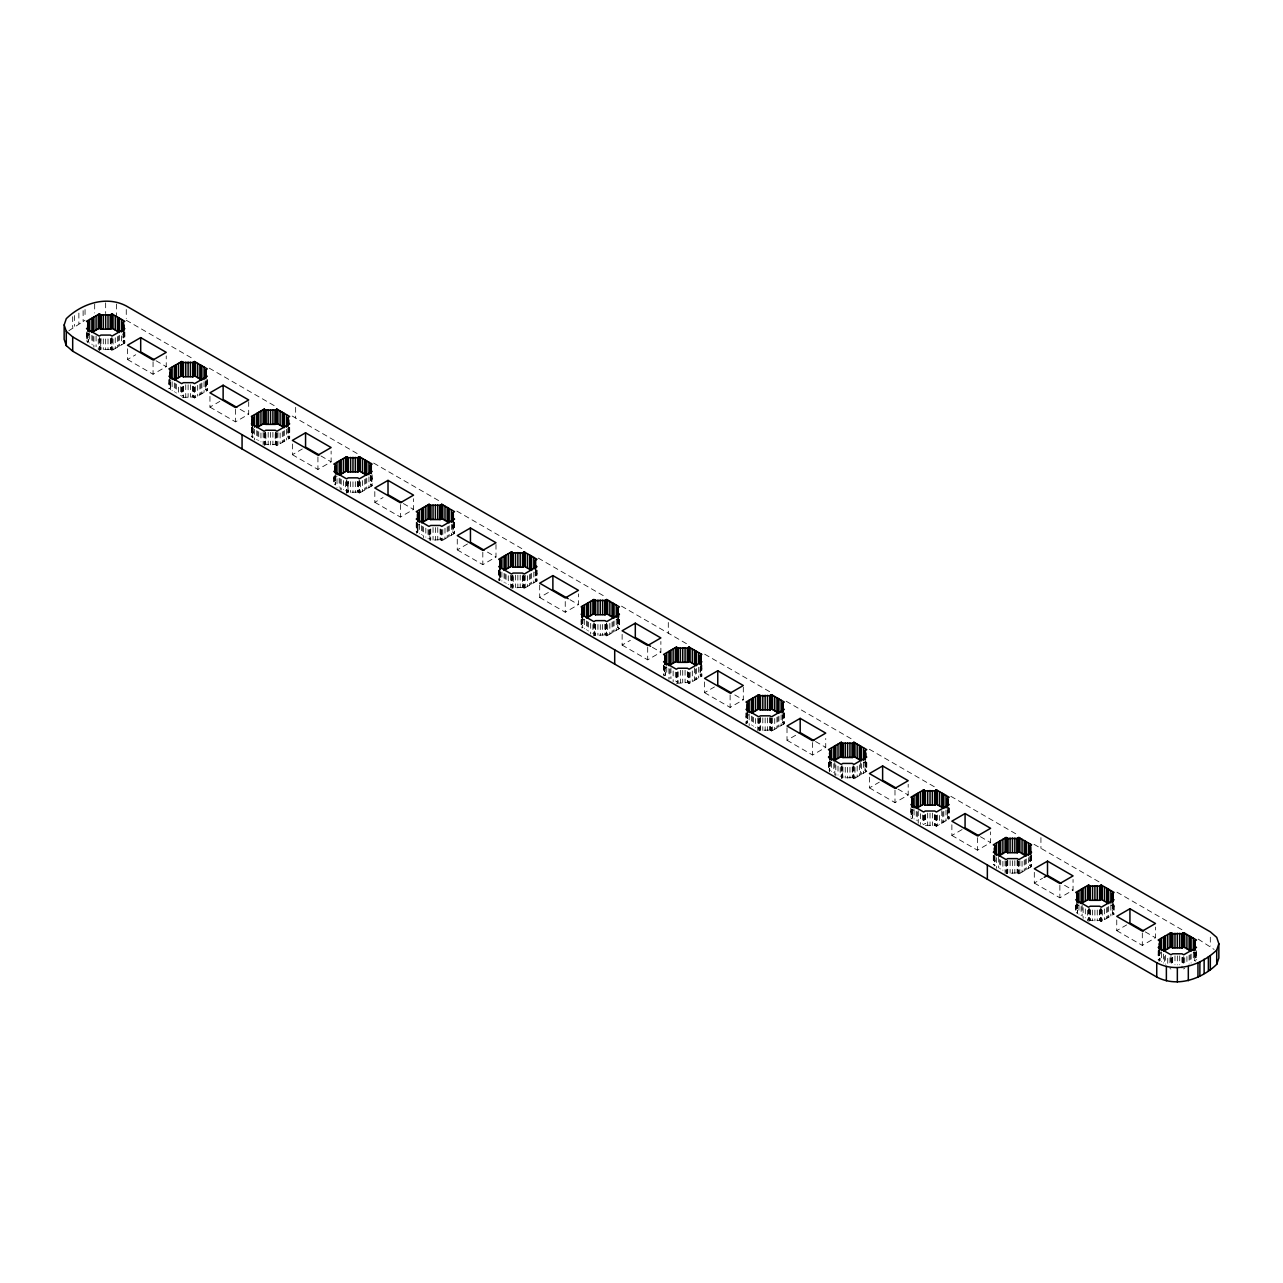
<?xml version="1.0" encoding="UTF-8"?>
<svg xmlns="http://www.w3.org/2000/svg" width="1283" height="1283" viewBox="0 0 1283 1283"><rect width="100%" height="100%" fill="white"/><g stroke="black" fill="none" stroke-linecap="round" stroke-linejoin="round"><path stroke-width="0.75" stroke-dasharray="5 3.75" d="M124.82 332.024L124.82 342.962L123.12 341.984L123.12 336.579L124.82 335.585L121.628 333.74M207.269 379.608L207.269 390.561L205.553 389.567L205.553 384.162L207.269 383.184L206.258 382.607M289.701 427.447L289.701 438.161L287.985 437.166L287.985 431.762L289.701 430.783L288.707 430.206M454.567 522.389L454.567 533.343L452.867 532.349L452.867 526.96L454.567 525.966L451.375 524.122M619.448 619.609L619.448 628.526L617.732 627.547L617.732 622.143L619.448 621.148L616.257 619.304M701.881 665.171L701.881 676.125L700.181 675.147L700.181 669.742L701.881 668.748L698.69 666.903M866.763 762.391L866.763 771.324L865.047 770.329L865.047 764.925L866.763 763.946L863.571 762.102M1031.628 855.553L1031.628 866.506L1029.928 865.512L1029.928 860.123L1031.628 859.129L1030.634 858.552M1114.077 905.173L1114.077 914.105L1112.361 913.111L1112.361 907.706L1114.077 906.728L1110.87 904.884M1194.794 951.778L1194.794 960.71L1194.794 955.306L1196.51 954.311L1193.318 952.467M372.134 474.806L372.134 485.744L370.434 484.766L370.434 479.361L372.134 478.367L368.943 476.522M537.016 570.229L537.016 580.942L535.3 579.948L535.3 574.543L537.016 573.565L533.824 571.721M784.33 713.011L784.33 723.724L782.614 722.73L782.614 717.325L784.33 716.347L783.32 715.77M949.195 807.969L949.195 818.907L947.479 817.929L947.479 812.524L949.195 811.53L946.004 809.685M68.849 330.725L85.047 320.237M89.682 333.74L86.49 335.585L88.206 336.579L88.206 341.984L88.206 333.003M124.82 342.962L112.054 350.339L110.338 349.361L100.715 349.505L100.715 338.792M127.498 348.8L127.498 359.497L135.741 354.75M127.498 359.497L153.062 374.251L166.245 366.649L166.245 355.936M169.933 382.607L168.923 383.184L170.639 384.162L170.366 389.727L170.366 380.794M182.571 397.441L192.771 396.944L194.487 397.938L207.269 390.561M209.947 396.383L209.947 407.096L219.842 401.387M209.947 407.096L235.495 421.85L248.694 414.233L248.694 401.739M252.366 430.206L251.372 430.783L253.072 431.762L252.222 437.663L252.222 427.704M265.854 433.83L265.854 444.543L275.22 444.543L276.92 445.538L289.701 438.161M292.38 443.982L292.38 454.695L302.275 448.986M292.38 454.695L317.927 469.45L331.126 461.832L331.126 451.119M336.996 476.522L333.805 478.367L335.521 479.361L335.248 484.91L335.248 475.64M372.134 485.744L359.352 493.121L357.652 492.143L348.03 492.287L348.03 481.574M374.812 491.581L374.812 502.294L383.056 497.531M374.812 502.294L400.376 517.049L413.559 509.431L413.559 498.718M419.429 524.122L416.237 525.966L417.953 526.96L417.681 532.509L417.681 523.576M454.567 533.343L441.801 540.72L440.085 539.726L429.869 540.223L429.869 529.51M457.261 539.165L457.261 549.878L470.444 542.26M457.261 549.878L482.809 564.632L495.992 557.014L495.992 544.521M499.68 572.988L498.67 573.565L500.386 574.543L499.536 580.445L499.536 570.486M537.016 580.942L524.234 588.32L522.518 587.325L511.725 588.159L511.725 575.666M539.694 584.984L539.694 597.477L552.877 589.859M539.694 597.477L565.242 612.232L578.441 604.614L578.441 593.901M584.31 619.304L581.119 621.148L582.819 622.143L581.969 628.045M619.448 628.526L606.667 635.903L604.967 634.925L594.751 635.422L594.751 624.709M622.127 634.363L622.127 645.076L630.37 640.313M622.127 645.076L647.69 659.831L660.873 652.213L660.873 641.5M666.743 666.903L663.552 668.748L665.268 669.742L665.268 675.147L665.268 667.994M676.59 683.342L687.399 682.524L689.115 683.502L701.881 676.125M704.559 681.947L704.559 692.66L714.455 686.95M704.559 692.66L730.123 707.414L743.306 699.812L743.306 687.303M749.176 714.503L745.984 716.347L747.7 717.325L746.85 723.227L746.85 713.268M784.33 723.724L771.548 731.102L769.832 730.107L760.21 730.268L760.21 717.774M787.008 727.766L787.008 740.259L800.191 732.641M787.008 740.259L812.556 755.013L825.739 747.396L825.739 738.479M831.625 762.102L828.433 763.946L830.133 764.925L829.283 770.826L829.283 761.894M866.763 771.324L853.981 778.701L852.265 777.706L842.642 777.867L842.642 767.154M869.441 777.145L869.441 787.858L879.336 782.149M869.441 787.858L894.989 802.613L908.188 794.995L908.188 784.282M914.057 809.685L910.866 811.53L912.566 812.524L912.566 817.929L912.566 810.776M925.348 825.306L934.714 825.306L936.414 826.284L949.195 818.907M951.874 824.744L951.874 835.458L963.421 828.786M951.874 835.458L977.438 850.196L990.62 842.594L990.62 831.881M994.293 858.552L993.299 859.129L995.015 860.123L994.149 866.009M1031.628 866.506L1018.862 873.883L1017.146 872.889L1006.93 873.386L1006.93 860.893M1034.306 872.328L1034.306 883.041L1042.55 878.278M1034.306 883.041L1059.87 897.795L1073.053 890.177L1073.053 879.464M1078.939 904.884L1075.731 906.728L1077.447 907.706L1077.447 913.111L1077.447 904.146M1090.229 909.775L1090.229 920.488L1099.579 920.488L1101.295 921.483L1114.077 914.105M1116.755 919.927L1116.755 930.64L1126.634 924.931M1116.755 930.64L1142.303 945.395L1155.502 937.777L1155.502 927.064M1161.372 952.467L1158.18 954.311L1159.88 955.306L1159.88 960.71L1159.88 951.778M1184.722 968.489L1183.455 968.922M126.263 320.237L193.669 359.16M209.225 368.141L276.647 407.048M292.187 416.029L358.053 454.054M373.642 463.067L441.24 502.086M456.844 511.099L524.442 550.118M538.299 558.121L604.165 596.146M621.501 606.153L689.083 645.189M704.688 654.186L772.286 693.205M786.158 701.224L852.008 739.249M869.345 749.256L935.211 787.281M950.799 796.278L1018.397 835.313M1034.002 844.31L1099.691 882.239M1116.98 892.214L1182.653 930.143M1198.21 939.124L1214.151 949.452M156.029 360.748L166.245 366.649M240.162 409.325L248.694 414.233M320.91 455.93L331.126 461.832M403.343 503.529L413.559 509.431M487.476 552.107L495.992 557.014M569.925 599.69L578.441 604.614M652.357 647.29L660.873 652.213M734.79 694.889L743.306 699.812M815.523 741.494L825.739 747.396M897.956 789.093L908.188 794.995M980.404 836.692L990.62 842.594M1064.537 885.27L1073.053 890.177M1145.27 931.875L1155.502 937.777M1169.952 968.489L1170.946 969.066M1210.318 937.183L1210.318 946.1M1196.51 950.751L1196.51 959.909M1196.237 952.611L1196.237 959.748M1195.644 952.275L1195.644 961.208M1195.259 952.227L1195.259 959.363M1195.066 951.938L1195.066 960.855M1193.318 952.82L1193.318 959.973M1191.121 954.087L1191.121 963.02M1190.111 954.664L1190.111 961.817M1189.116 955.242L1189.116 964.175M1186.919 956.509L1186.919 963.661M1184.722 957.776L1184.722 963.132M1183.728 956.573L1183.728 963.709M1183.455 958.209L1183.455 963.565M1182.878 957.872L1182.878 963.228M1182.284 957.519L1182.284 964.672M1182.012 957.375L1182.012 968.088M1179.702 955.851L1179.702 964.784M1177.345 955.947L1177.345 964.864M1174.987 955.851L1174.987 964.784M1172.662 957.375L1172.662 964.511M1172.389 957.519L1172.389 964.672M1171.812 957.872L1171.812 963.228M1171.219 958.209L1171.219 963.565M1170.946 956.573L1170.946 963.709M1169.952 957.776L1169.952 963.132M1167.755 958.305L1167.755 963.661M1165.557 955.242L1165.557 964.175M1164.563 956.46L1164.563 963.597M1163.569 954.087L1163.569 963.02M1161.372 952.82L1161.372 961.753M1159.431 950.446L1159.624 960.855M1159.174 950.174L1159.174 960.486M1159.03 950.495L1159.03 961.208M1158.437 950.831L1158.437 959.748M1158.18 950.751L1158.18 959.909M1142.303 932.901L1142.303 945.395M1113.804 905.012L1113.804 913.945M1113.211 903.649L1113.211 913.608M1113.067 903.97L1113.067 914.683M1112.826 903.697L1112.826 911.764M1112.634 903.986L1112.634 913.271M1112.361 904.146L1112.361 913.111M1110.87 905.237L1110.87 915.95M1108.672 906.504L1108.672 917.217M1107.678 907.081L1107.678 917.794M1106.684 907.658L1106.684 918.371M1104.487 908.925L1104.487 919.638M1102.289 910.192L1102.289 920.905M1101.295 908.973L1101.295 921.483M1101.022 908.829L1101.022 921.322M1100.429 908.492L1100.429 920.986M1099.852 909.936L1099.852 920.649M1099.579 909.775L1099.579 920.488M1097.254 910.048L1097.254 920.761M1094.896 910.128L1094.896 920.841M1092.555 910.048L1092.555 920.761M1089.957 909.936L1089.957 920.649M1089.363 908.492L1089.363 920.986M1088.786 908.829L1088.786 921.322M1088.513 908.973L1088.513 919.686M1087.519 910.192L1087.519 920.905M1085.322 908.925L1085.322 917.842M1083.125 907.658L1083.125 918.371M1082.13 905.285L1082.13 915.998M1081.12 906.504L1081.12 915.42M1078.939 905.237L1078.939 914.154M1077.175 903.986L1077.175 913.271M1076.982 903.697L1076.982 911.764M1076.597 903.649L1076.742 912.887M1076.004 905.012L1076.004 912.165M1075.731 905.173L1075.731 912.309M1059.87 885.302L1059.87 897.795M1040.93 837.607L1040.93 848.32M1031.372 855.633L1031.372 866.346M1030.778 856.05L1030.634 867.083M1030.538 855.681L1030.377 864.181M1030.185 856.386L1030.185 865.672M1029.928 856.547L1029.928 865.512M1028.437 857.637L1028.437 868.35M1026.24 858.904L1026.24 869.617M1025.245 859.482L1025.245 870.195M1024.251 860.059L1024.251 870.772M1022.054 861.326L1022.054 872.039M1019.857 860.813L1019.857 873.306M1018.862 861.39L1018.862 873.883M1018.59 861.23L1018.59 873.723M1017.996 860.893L1017.996 873.386M1017.419 860.556L1017.419 873.049M1017.146 860.396L1017.146 872.889M1014.821 860.668L1014.821 873.162M1012.463 860.749L1012.463 873.242M1010.106 860.668L1010.106 873.162M1007.78 860.396L1007.78 872.889M1007.524 860.556L1007.524 873.049M1006.337 861.23L1006.337 873.723M1006.08 861.39L1006.08 872.103M1005.086 860.813L1005.086 873.306M1002.889 861.326L1002.889 870.259M1000.692 860.059L1000.692 868.992M999.682 859.482L999.682 868.415M998.687 857.124L998.687 867.837M996.49 857.637L996.49 868.35M995.015 856.547L995.015 865.512M994.55 856.098L994.742 865.672M994.389 855.681L994.293 865.303M994.149 856.05L994.149 864.229M993.571 855.633L993.571 864.566M993.299 855.553L993.299 864.726M977.438 837.703L977.438 850.196M948.923 808.049L948.923 818.762M948.345 807.713L948.345 818.41M948.105 808.082L948.201 819.484M947.945 807.649L947.752 818.073M947.479 810.776L947.479 817.929M946.004 810.038L946.004 820.751M943.807 811.305L943.807 822.018M942.813 811.882L942.813 822.595M941.802 810.68L941.802 823.173M939.605 815.523L939.605 824.44M937.424 814.994L937.424 825.707M936.414 815.571L936.414 826.284M936.157 815.427L936.157 826.14M935.564 815.09L935.564 825.787M934.97 814.737L934.97 825.45M934.714 814.593L934.714 825.306M932.388 813.069L932.388 825.562M930.031 813.149L930.031 825.659M927.673 813.069L927.673 825.562M925.348 814.593L925.348 823.51M925.091 814.737L925.091 823.67M924.498 815.09L924.498 824.007M923.904 815.427L923.904 824.344M923.648 815.571L923.648 824.504M922.637 814.994L922.637 823.927M920.44 813.727L920.44 824.44M918.243 810.68L918.243 823.173M917.249 811.882L917.249 820.815M916.254 811.305L916.254 820.238M914.057 810.038L914.057 818.971M912.309 809.156L912.309 818.073M912.117 809.445L912.117 816.581M911.716 809.493L911.716 818.41M911.122 809.83L911.122 818.762M910.866 807.969L910.866 817.127M894.989 790.12L894.989 802.613M866.49 762.23L866.49 771.163M865.768 761.188L865.768 771.885M865.512 760.915L865.512 768.982M865.319 761.204L865.319 770.49M865.047 761.348L865.047 770.329M863.571 762.455L863.571 773.168M861.374 763.722L861.374 774.435M860.364 762.503L860.364 775.012M859.369 764.876L859.369 775.574M857.172 766.143L857.172 776.856M854.975 767.41L854.975 778.123M853.981 766.192L853.981 778.701M853.708 766.047L853.708 778.54M853.131 765.71L853.131 778.204M852.537 767.154L852.537 777.867M852.265 766.993L852.265 777.706M849.955 767.266L849.955 777.979M847.598 767.346L847.598 778.059M845.24 767.266L845.24 777.979M842.915 766.993L842.915 777.706M842.065 765.71L842.065 778.204M841.472 766.047L841.472 778.54M841.199 766.192L841.199 776.905M840.205 767.41L840.205 776.327M838.007 766.143L838.007 775.06M835.81 764.876L835.81 775.574M834.816 762.503L834.816 775.012M833.822 763.722L833.822 772.639M831.625 762.455L831.625 771.372M830.133 761.348L830.133 770.329M829.876 761.204L829.876 770.49M829.684 760.915L829.684 768.982M829.427 761.188L829.427 771.885M828.69 762.23L828.69 769.383M828.433 762.391L828.433 769.527M812.556 742.52L812.556 755.013M784.057 712.851L784.057 723.564M783.464 713.268L783.464 723.227M783.223 712.899L783.32 724.302M782.887 713.605L782.887 722.89M782.614 715.593L782.614 722.73M781.122 714.856L781.122 725.569M778.925 716.122L778.925 726.836M777.931 716.7L777.931 727.413M776.937 717.277L776.937 727.99M774.74 718.544L774.74 729.257M772.542 718.031L772.542 730.524M771.548 718.608L771.548 731.102M771.275 718.448L771.275 730.941M770.682 718.111L770.682 730.604M770.105 717.774L770.105 730.268M769.832 717.614L769.832 730.107M767.507 717.887L767.507 730.38M765.149 717.967L765.149 730.46M762.808 717.887L762.808 730.38M760.482 717.614L760.482 730.107M759.616 718.111L759.616 730.604M759.039 718.448L759.039 730.941M758.766 718.608L758.766 729.321M757.772 718.031L757.772 730.524M755.575 718.544L755.575 727.477M753.378 717.277L753.378 726.194M752.383 716.7L752.383 725.633M751.373 716.122L751.373 725.055M749.176 714.856L749.176 725.569M747.7 713.765L747.7 722.73M747.428 713.605L747.428 722.89M747.091 712.899L746.995 722.505M746.257 712.851L746.257 723.564M745.984 713.011L745.984 723.724M730.123 694.921L730.123 707.414M701.625 665.268L701.625 675.981M701.031 664.915L701.031 675.628M700.887 665.989L700.887 676.702M700.63 666.663L700.63 673.8M700.438 666.374L700.438 675.291M700.181 667.994L700.181 675.147M698.69 667.256L698.69 677.969M696.493 668.523L696.493 679.236M695.498 669.101L695.498 679.814M694.504 667.898L694.504 680.391M692.307 670.945L692.307 681.658M690.11 672.212L690.11 682.925M689.115 672.789L689.115 683.502M688.843 672.645L688.843 683.342M688.249 672.292L688.249 683.005M687.672 671.955L687.672 682.668M687.399 671.811L687.399 682.524M685.074 670.287L685.074 682.781M682.716 670.367L682.716 682.877M680.359 670.287L680.359 682.781M678.033 671.811L678.033 682.524M677.777 671.955L677.777 682.668M677.183 672.292L677.183 683.005M676.59 672.645L676.59 681.562M676.333 672.789L676.333 681.722M675.339 672.212L675.339 681.145M673.142 670.945L673.142 681.658M670.945 667.898L670.945 678.611M669.934 669.101L669.934 678.033M668.94 668.523L668.94 679.236M668.299 622.463L668.299 633.177M666.743 667.256L666.743 674.393M664.995 666.374L664.995 675.291M664.802 666.663L664.802 673.8M664.402 666.711L664.402 675.628M663.824 665.268L663.824 675.981M663.552 665.171L663.552 674.345M647.69 647.322L647.69 659.831M619.176 619.448L619.176 628.381M618.454 618.39L618.454 629.103M618.198 619.064L618.198 626.2M618.005 618.422L618.005 627.692M617.732 618.566L617.732 627.547M616.257 619.673L616.257 630.37M614.06 620.94L614.06 631.637M613.066 621.517L613.066 632.214M612.055 622.079L612.055 632.792M609.858 623.362L609.858 634.059M607.661 624.629L607.661 635.326M606.667 623.41L606.667 635.903M606.41 623.265L606.41 635.759M605.817 624.709L605.817 635.422M605.223 624.372L605.223 635.069M604.967 624.212L604.967 634.925M602.641 624.468L602.641 635.181M600.284 624.564L600.284 635.277M597.926 624.468L597.926 635.181M595.601 624.212L595.601 634.925M595.328 624.372L595.328 635.069M594.157 623.265L594.157 635.759M593.885 623.41L593.885 635.903M592.89 624.629L592.89 633.545M590.693 623.362L590.693 634.059M588.496 622.079L588.496 631.011M587.502 621.517L587.502 630.434M586.507 620.94L586.507 629.857M584.31 619.673L584.31 628.59M582.819 618.566L582.819 627.547M582.562 618.422L582.562 627.692M582.113 618.39L582.113 627.323M581.969 619.112L581.969 626.248M581.375 619.448L581.375 626.585M581.119 619.609L581.119 626.745M565.242 601.519L565.242 612.232M536.743 570.069L536.743 580.782M536.15 570.486L536.15 580.445M535.909 570.101L536.005 581.52M535.765 570.534L535.572 580.108M535.3 570.983L535.3 579.948M533.824 572.074L533.824 582.787M531.627 573.341L531.627 584.054M530.617 573.918L530.617 584.631M529.622 574.495L529.622 585.208M527.425 575.762L527.425 586.475M525.228 575.249L525.228 587.742M524.234 575.81L524.234 588.32M523.961 575.666L523.961 588.159M523.384 575.329L523.384 587.822M522.79 574.992L522.79 587.486M522.518 576.612L522.518 587.325M520.192 575.089L520.192 587.598M517.851 575.185L517.851 587.678M515.493 575.089L515.493 587.598M513.168 576.612L513.168 587.325M512.895 574.992L512.895 587.486M512.318 575.329L512.318 587.822M511.452 575.81L511.452 586.523M510.458 575.249L510.458 587.742M508.26 575.762L508.26 584.679M506.063 574.495L506.063 583.412M505.069 573.918L505.069 582.835M504.075 573.341L504.075 582.257M501.878 572.074L501.878 580.991M500.386 572.811L500.386 579.948M500.113 570.823L500.113 580.108M499.777 570.101L499.921 578.617M498.943 570.069L498.943 580.782M498.67 570.229L498.67 579.146M482.809 552.139L482.809 564.632M454.31 522.47L454.31 533.183M453.717 523.929L453.573 533.92M453.316 523.881L453.316 531.018M453.124 523.576L453.124 532.509M452.867 525.212L452.867 532.349M451.375 524.474L451.375 535.187M449.178 525.741L449.178 536.454M448.184 526.319L448.184 537.032M447.19 526.896L447.19 537.609M444.993 528.163L444.993 538.876M442.795 529.43L442.795 540.143M441.801 530.007L441.801 540.72M441.528 529.847L441.528 540.56M440.935 529.51L440.935 540.223M440.358 529.173L440.358 539.886M440.085 529.029L440.085 539.726M437.76 527.505L437.76 539.999M435.402 527.586L435.402 540.095M433.045 527.505L433.045 539.999M430.735 529.029L430.735 539.726M430.463 529.173L430.463 539.886M429.292 529.847L429.292 538.78M429.019 530.007L429.019 538.94M428.025 529.43L428.025 538.363M425.828 528.163L425.828 537.096M423.631 526.896L423.631 537.609M422.636 526.319L422.636 535.252M421.626 525.741L421.626 534.674M419.429 524.474L419.429 533.407M417.953 525.212L417.953 532.349M417.488 523.881L417.488 531.018M417.344 524.298L417.232 532.14M417.103 523.929L417.103 532.846M416.51 522.47L416.51 533.183M416.237 522.389L416.237 531.563M400.376 504.54L400.376 517.049M371.878 476.667L371.878 485.599M371.284 476.33L371.284 485.263M371.14 475.608L371.14 486.321M370.691 475.64L370.691 484.91M370.434 475.785L370.434 484.766M368.943 476.875L368.943 487.588M366.746 478.142L366.746 488.855M365.751 478.719L365.751 489.432M364.757 479.297L364.757 490.01M362.56 480.564L362.56 491.277M360.363 481.831L360.363 492.544M359.352 480.628L359.352 493.121M359.096 480.467L359.096 492.977M358.502 481.927L358.502 492.64M357.909 481.574L357.909 492.287M357.652 481.43L357.652 492.143M355.327 481.686L355.327 492.399M352.969 481.783L352.969 492.496M350.612 481.686L350.612 492.399M348.286 481.43L348.286 492.143M347.436 481.927L347.436 492.64M346.843 480.467L346.843 492.977M346.586 480.628L346.586 493.121M345.576 481.831L345.576 490.764M343.395 480.564L343.395 489.497M341.198 479.297L341.198 490.01M340.187 478.719L340.187 489.432M339.193 478.142L339.193 487.075M336.996 478.671L336.996 487.588M335.521 475.785L335.521 484.766M335.055 476.282L335.055 483.418M334.799 475.608L334.799 484.541M334.077 476.667L334.077 483.803M333.805 476.827L333.805 483.964M317.927 456.956L317.927 469.45M295.651 407.32L295.651 418.033M289.429 427.367L289.429 438M288.611 427.319L288.707 438.738M288.45 427.752L288.45 435.819M288.258 428.041L288.258 437.327M287.985 428.201L287.985 437.166M286.51 429.292L286.51 440.005M284.313 430.559L284.313 441.272M283.318 431.136L283.318 441.849M282.308 431.713L282.308 442.427M280.111 432.98L280.111 443.693M277.914 432.451L277.914 444.96M276.92 433.029L276.92 445.538M276.663 432.884L276.663 445.377M276.07 432.547L276.07 445.041M275.476 432.195L275.476 444.704M275.22 433.83L275.22 444.543M272.894 432.307L272.894 444.816M270.537 432.403L270.537 444.896M268.179 432.307L268.179 444.816M265.581 432.195L265.581 444.704M265.004 432.547L265.004 445.041M264.41 432.884L264.41 445.377M264.138 433.029L264.138 443.742M263.143 432.451L263.143 444.96M260.946 432.98L260.946 441.897M258.749 431.713L258.749 440.63M257.755 431.136L257.755 440.053M256.76 430.559L256.76 439.476M254.563 429.292L254.563 440.005M253.072 428.201L253.072 437.166M252.815 428.041L252.815 437.327M252.623 427.752L252.623 435.819M252.462 427.319L252.366 436.942M251.628 427.367L251.628 436.22M251.372 427.447L251.372 436.364M235.495 409.357L235.495 421.85M206.996 379.688L206.996 390.401M206.403 381.147L206.258 391.139M206.018 381.083L206.018 388.236M205.825 380.794L205.825 389.727M205.553 382.43L205.553 389.567M204.061 381.692L204.061 392.406M201.88 382.959L201.88 393.673M200.87 383.537L200.87 394.25M199.875 384.114L199.875 394.827M197.678 385.381L197.678 396.094M195.481 386.648L195.481 397.361M194.487 387.225L194.487 397.938M194.214 387.065L194.214 397.778M193.637 386.728L193.637 397.441M193.043 386.391L193.043 397.105M192.771 386.231L192.771 396.944M190.445 384.724L190.445 397.217M188.104 384.804L188.104 397.297M185.746 384.724L185.746 397.217M183.421 386.231L183.421 396.944M183.148 386.391L183.148 397.105M182.571 386.728L182.571 395.661M181.978 387.065L181.978 395.998M181.705 387.225L181.705 396.158M180.711 386.648L180.711 395.581M178.513 387.161L178.513 394.314M176.316 384.114L176.316 393.047M175.322 383.537L175.322 392.47M174.328 382.959L174.328 391.892M172.13 381.692L172.13 390.625M170.639 382.43L170.639 389.567M169.933 380.426L169.933 387.562M169.789 379.351L169.789 388.284M169.196 379.688L169.196 388.621M168.923 379.608L168.923 388.781M153.062 361.758L153.062 374.251M126.263 309.524L126.263 318.457M124.563 332.105L124.563 342.818M123.97 331.768L123.97 342.465M123.826 331.447L123.826 343.539M123.569 331.704L123.569 340.637M123.376 332.858L123.376 342.128M123.12 333.003L123.12 341.984M121.628 335.889L121.628 344.806M119.431 335.36L119.431 346.073M118.437 335.938L118.437 346.651M117.443 336.515L117.443 347.228M116.625 304.039L116.625 316.548M115.245 337.782L115.245 348.495M113.048 339.049L113.048 349.762M112.054 337.846L112.054 350.339M111.781 337.686L111.781 350.195M111.188 339.129L111.188 349.842M110.611 338.792L110.611 349.505M110.338 338.648L110.338 349.361M108.013 338.904L108.013 349.618M105.655 302.82L105.655 313.533M105.655 339.001L105.655 349.714M103.298 338.904L103.298 349.618M100.988 338.648L100.988 349.361M100.122 339.129L100.122 349.842M99.545 337.686L99.545 350.195M99.272 337.846L99.272 350.339M98.278 339.049L98.278 349.762M96.081 336.002L96.081 346.715M94.685 304.039L94.685 312.972M93.884 336.515L93.884 347.228M92.889 335.938L92.889 344.87M91.879 335.36L91.879 344.293M89.682 334.093L89.682 343.026M87.934 332.858L87.934 342.128M87.741 333.5L87.741 340.637M87.485 332.826L87.356 342.465M86.763 333.885L86.763 341.021M86.49 332.024L86.49 341.182M85.047 309.524L85.047 316.66M83.122 310.646L83.122 321.359M78.872 313.1L78.872 323.813M74.622 315.554L74.622 326.267M72.682 316.66L72.682 327.373"/><path stroke-width="1.5" d="M88.206 322.29L88.206 327.694L86.49 328.689L99.272 336.066L100.988 335.071L110.338 335.071L112.054 336.066L124.82 328.689L123.12 327.694L123.12 322.29L124.82 321.311L112.054 313.934L110.338 314.912L100.988 314.912L99.272 313.934L86.49 321.311L88.206 322.29L88.206 331.222M170.03 377.94L170.639 369.889L168.923 368.895L181.705 361.517L183.421 362.512L192.771 362.512L194.487 361.517L207.269 368.895L205.553 369.889L205.553 377.026M253.072 417.488L253.072 422.877L251.372 423.871L264.138 431.248L265.854 430.254L275.22 430.254L276.92 431.248L289.701 423.871L287.985 422.877L287.985 417.488L289.701 416.494L276.92 409.117L275.22 410.111L265.854 410.111L264.138 409.117L251.372 416.494L253.072 417.488L253.072 424.625M335.521 465.071L335.521 470.476L333.805 471.47L346.586 478.848L348.286 477.853L357.652 477.853L359.352 478.848L372.134 471.47L370.434 470.476L370.434 465.071L372.134 464.093L359.352 456.716L357.652 457.694L348.286 457.694L346.586 456.716L333.805 464.093L335.521 465.071L335.521 474.052M417.953 512.671L417.953 518.075L416.237 519.054L429.019 526.431L430.735 525.453L440.085 525.453L441.801 526.431L454.567 519.054L452.867 518.075L452.867 512.671L454.567 511.676L441.801 504.299L440.085 505.294L430.735 505.294L429.019 504.299L416.237 511.676L417.953 512.671L417.953 521.652M500.386 560.27L500.386 565.675L498.67 566.653L511.452 574.03L513.168 573.052L522.518 573.052L524.234 574.03L537.016 566.653L535.3 565.675L535.3 560.27L537.016 559.276L524.234 551.898L522.518 552.893L513.168 552.893L511.452 551.898L498.67 559.276L500.386 560.27L500.386 569.235M664.642 661.723L665.268 655.453L663.552 654.474L676.333 647.097L678.033 648.075L687.399 648.075L689.115 647.097L701.881 654.474L700.181 655.453L700.181 664.434M747.7 703.052L747.7 708.457L745.984 709.435L758.766 716.812L760.482 715.834L769.832 715.834L771.548 716.812L784.33 709.435L782.614 708.457L782.614 703.052L784.33 702.058L771.548 694.68L769.832 695.675L760.482 695.675L758.766 694.68L745.984 702.058L747.7 703.052L747.7 712.017M829.524 758.702L830.133 750.651L828.433 749.657L841.199 742.28L842.915 743.274L852.265 743.274L853.981 742.28L866.763 749.657L865.047 750.651L865.047 759.616M865.047 750.651L865.047 756.04L866.763 757.034L853.981 764.411L852.265 763.417L842.915 763.417L841.199 764.411L828.433 757.034L830.133 756.04L829.524 753.346M912.566 798.234L912.566 803.639L910.866 804.633L923.648 812.011L925.348 811.016L934.714 811.016L936.414 812.011L949.195 804.633L947.479 803.639L947.479 798.234L949.195 797.256L936.414 789.879L934.714 790.857L925.348 790.857L923.648 789.879L910.866 797.256L912.566 798.234L912.566 807.215M994.389 852.104L995.015 845.834L993.299 844.839L1006.08 837.462L1007.78 838.457L1017.146 838.457L1018.862 837.462L1031.628 844.839L1029.928 845.834L1029.928 852.97M1077.447 893.433L1077.447 898.838L1075.731 899.816L1088.513 907.193L1090.229 906.215L1099.579 906.215L1101.295 907.193L1114.077 899.816L1112.361 898.838L1112.361 893.433L1114.077 892.439L1101.295 885.062L1099.579 886.056L1090.229 886.056L1088.513 885.062L1075.731 892.439L1077.447 893.433L1077.447 902.398M1159.271 949.083L1159.88 941.016L1158.18 940.038L1170.946 932.661L1172.662 933.639L1182.012 933.639L1183.728 932.661L1196.51 940.038L1194.794 941.016L1194.794 949.997M64.15 325L66.283 318.665C81.727 303.638 106.136 295.363 126.263 305.963L1210.318 931.827L1216.717 937.392L1218.85 943.727L1218.85 958L1216.717 964.335C1201.273 979.362 1176.864 987.637 1156.737 977.037L72.682 351.173L66.283 345.608L64.15 339.273L64.15 325L66.283 331.335L66.283 345.608M1216.717 964.335L1216.717 950.062L1218.85 943.727M582.819 607.853L582.819 613.258L581.119 614.252L593.885 621.63L595.601 620.635L604.967 620.635L606.667 621.63L619.448 614.252L617.732 613.258L617.732 607.853L619.448 606.875L606.667 599.498L604.967 600.476L595.601 600.476L593.885 599.498L581.119 606.875L582.819 607.853L582.819 616.834M66.283 331.335L72.682 336.9L1156.737 962.763C1176.864 973.348 1201.273 965.073 1216.717 950.062M119.431 318.2L119.431 332.473L112.054 328.207L110.338 329.202L100.988 329.202L99.272 328.207L91.879 332.473L91.879 318.2M140.697 337.605L127.498 345.223L153.062 359.978L166.245 352.36L140.697 337.605L140.697 351.895L154.329 359.753M201.88 365.783L201.88 380.073L194.487 375.807L192.771 376.785L183.421 376.785L181.705 375.807L174.328 380.073L174.328 365.783M223.13 385.205L209.947 392.823L235.495 407.577L248.694 399.959L223.13 385.205L223.13 399.478L236.762 407.353M284.313 413.383L284.313 427.672L276.92 423.406L275.22 424.384L265.854 424.384L264.138 423.406L256.76 427.672L256.76 413.383M305.562 432.804L292.38 440.406L317.927 455.16L331.126 447.542L305.562 432.804L305.562 447.077L319.194 454.952M366.746 460.982L366.746 475.255L359.352 470.989L357.652 471.984L348.286 471.984L346.586 470.989L339.193 475.255L339.193 460.982M388.011 480.387L374.812 488.005L400.376 502.76L413.559 495.142L388.011 480.387L388.011 494.677L401.643 502.535M449.178 508.565L449.178 522.855L441.801 518.589L440.085 519.583L430.735 519.583L429.019 518.589L421.626 522.855L421.626 508.565M470.444 527.987L457.261 535.604L482.809 550.359L495.992 542.741L470.444 527.987L470.444 542.26L484.076 550.134M531.627 556.164L531.627 570.454L524.234 566.188L522.518 567.166L513.168 567.166L511.452 566.188L504.075 570.454L504.075 556.164M552.877 575.586L539.694 583.188L565.242 597.942L578.441 590.34L552.877 575.586L552.877 589.859L568.209 598.712M614.06 603.764L614.06 618.037L606.667 613.771L604.967 614.765L595.601 614.765L593.885 613.771L586.507 618.037L586.507 603.764M635.31 623.169L622.127 630.787L647.69 645.541L660.873 637.924L635.31 623.169L635.31 637.459L650.657 646.311M696.493 651.363L696.493 665.636L689.115 661.37L687.399 662.365L678.033 662.365L676.333 661.37L668.94 665.636L668.94 651.363M717.758 670.768L704.559 678.386L730.123 693.141L743.306 685.523L717.758 670.768L717.758 685.058L731.39 692.916M778.925 698.946L778.925 713.236L771.548 708.97L769.832 709.948L760.482 709.948L758.766 708.97L751.373 713.236L751.373 698.946M800.191 718.368L787.008 725.986L812.556 740.74L825.739 733.122L800.191 718.368L800.191 732.641L813.823 740.516M861.374 746.546L861.374 760.819L853.981 756.569L852.265 757.547L842.915 757.547L841.199 756.569L833.822 760.819L833.822 746.546M882.624 765.951L869.441 773.569L894.989 788.323L908.188 780.706L882.624 765.951L882.624 780.24L896.256 788.115M943.807 794.145L943.807 808.418L936.414 804.152L934.714 805.147L925.348 805.147L923.648 804.152L916.254 808.418L916.254 794.145M965.073 813.55L951.874 821.168L977.438 835.923L990.62 828.305L965.073 813.55L965.073 827.84L978.688 835.698M1026.24 841.728L1026.24 856.018L1018.862 851.752L1017.146 852.746L1007.78 852.746L1006.08 851.752L998.687 856.018L998.687 841.728M1047.505 861.15L1034.306 868.767L1059.87 883.522L1073.053 875.904L1047.505 861.15L1047.505 875.423L1061.137 883.297M1044.202 877.331L1047.505 875.423M1108.672 889.327L1108.672 903.617L1101.295 899.351L1099.579 900.329L1090.229 900.329L1088.513 899.351L1081.12 903.617L1081.12 889.327M1129.938 908.749L1116.755 916.351L1142.303 931.105L1155.502 923.503L1129.938 908.749L1129.938 923.022L1143.57 930.897M1191.121 936.927L1191.121 951.2L1183.728 946.934L1182.012 947.929L1172.662 947.929L1170.946 946.934L1163.569 951.2L1163.569 936.927M1194.794 941.016L1194.794 946.421L1196.51 947.415L1183.728 954.793L1182.012 953.798L1172.662 953.798L1170.946 954.793L1158.18 947.415L1159.88 946.421L1159.271 943.727M1029.928 845.834L1029.928 851.238L1031.628 852.217L1018.862 859.594L1017.146 858.616L1007.78 858.616L1006.08 859.594L993.299 852.217L995.015 851.238L994.389 848.528M700.181 655.453L700.181 660.857L701.881 661.852L689.115 669.229L687.399 668.235L678.033 668.235L676.333 669.229L663.552 661.852L665.268 660.857L664.642 658.163M205.553 369.889L205.553 375.294L207.269 376.272L194.487 383.649L192.771 382.671L183.421 382.671L181.705 383.649L168.923 376.272L170.639 375.294L170.03 372.583M1210.318 955.627L1210.318 969.9M1208.378 956.733L1208.378 971.023M1204.128 959.187L1204.128 973.476M1199.878 961.641L1199.878 975.93M1197.953 962.763L1197.953 977.037M1195.259 942.364L1195.259 945.94M1195.066 940.872L1195.066 950.142M1193.318 938.194L1193.318 950.687M1190.111 936.349L1190.111 950.623M1189.116 935.772L1189.116 950.045M1188.315 966.452L1188.315 980.741M1186.919 934.505L1186.919 948.779M1184.722 933.238L1184.722 947.512M1183.728 932.661L1183.728 946.934M1183.455 932.805L1183.455 947.095M1182.878 933.158L1182.878 947.431M1182.284 933.495L1182.284 947.768M1182.012 933.639L1182.012 947.929M1179.702 933.383L1179.702 947.656M1177.345 933.286L1177.345 947.576M1177.345 967.687L1177.345 981.976M1174.987 933.383L1174.987 947.656M1172.662 933.639L1172.662 947.929M1172.389 933.495L1172.389 947.768M1171.812 933.158L1171.812 947.431M1171.219 932.805L1171.219 947.095M1170.946 932.661L1170.946 946.934M1169.952 933.238L1169.952 947.512M1167.755 934.505L1167.755 948.779M1166.375 966.452L1166.375 980.741M1165.557 935.772L1165.557 950.045M1164.563 936.349L1164.563 950.623M1161.372 938.194L1161.372 950.687M1159.88 941.016L1159.88 948.169M1159.624 940.872L1159.431 949.5M1156.737 962.763L1156.737 977.037M1112.97 896.127L1112.97 901.484M1112.826 894.764L1112.826 901.917M1112.634 893.273L1112.634 902.206M1112.361 893.433L1112.361 900.57M1110.87 890.594L1110.87 903.088M1107.678 888.75L1107.678 903.04M1106.684 888.173L1106.684 902.462M1104.487 886.906L1104.487 901.195M1102.289 885.639L1102.289 899.928M1101.295 885.062L1101.295 899.351M1101.022 885.222L1101.022 899.495M1100.429 885.559L1100.429 899.832M1099.852 885.895L1099.852 900.185M1099.579 886.056L1099.579 900.329M1097.254 885.783L1097.254 900.073M1094.896 885.703L1094.896 899.976M1092.555 885.783L1092.555 900.073M1090.229 886.056L1090.229 900.329M1089.957 885.895L1089.957 900.185M1089.363 885.559L1089.363 899.832M1088.786 885.222L1088.786 899.495M1088.513 885.062L1088.513 899.351M1087.519 885.639L1087.519 899.928M1085.322 886.906L1085.322 901.195M1083.125 888.173L1083.125 902.462M1082.13 888.75L1082.13 903.04M1078.939 890.594L1078.939 903.088M1077.175 893.273L1077.175 902.558M1076.982 894.764L1076.982 898.341M1030.634 844.262L1030.778 854.27M1030.377 847.181L1030.377 854.318M1030.185 845.673L1030.185 854.606M1028.437 842.995L1028.437 855.504M1025.245 841.151L1025.245 855.44M1024.251 840.573L1024.251 854.863M1022.054 839.307L1022.054 853.596M1019.857 838.04L1019.857 852.329M1018.862 837.462L1018.862 851.752M1018.59 837.623L1018.59 851.912M1017.996 837.959L1017.996 852.249M1017.419 838.296L1017.419 852.586M1017.146 838.457L1017.146 852.746M1014.821 838.184L1014.821 852.473M1012.463 838.104L1012.463 852.377M1010.106 838.184L1010.106 852.473M1007.78 838.457L1007.78 852.746M1007.524 838.296L1007.524 852.586M1006.93 837.959L1006.93 852.249M1006.337 837.623L1006.337 851.912M1006.08 837.462L1006.08 851.752M1005.086 838.04L1005.086 852.329M1002.889 839.307L1002.889 853.596M1000.692 840.573L1000.692 854.863M999.682 841.151L999.682 855.44M996.49 842.995L996.49 855.504M995.015 845.834L995.015 854.799M994.55 847.181L994.55 850.741M987.349 864.967L987.349 879.256M948.105 800.945L948.105 804.505M947.945 799.582L947.945 803.158M947.479 798.234L947.479 807.215M946.004 795.412L946.004 807.905M942.813 793.568L942.813 807.841M941.802 792.99L941.802 807.264M939.605 791.723L939.605 805.997M937.424 790.456L937.424 804.73M936.414 789.879L936.414 804.152M936.157 790.023L936.157 804.313M935.564 790.36L935.564 804.649M934.97 790.713L934.97 804.986M934.714 790.857L934.714 805.147M932.388 790.601L932.388 804.874M930.031 790.504L930.031 804.794M927.673 790.601L927.673 804.874M925.348 790.857L925.348 805.147M925.091 790.713L925.091 804.986M924.498 790.36L924.498 804.649M923.904 790.023L923.904 804.313M923.648 789.879L923.648 804.152M922.637 790.456L922.637 804.73M920.44 791.723L920.44 805.997M918.243 792.99L918.243 807.264M917.249 793.568L917.249 807.841M914.057 795.412L914.057 807.905M912.309 798.09L912.309 807.007M912.117 799.582L912.117 806.718M911.86 796.679L911.716 806.67M865.656 753.346L865.656 756.922M865.512 751.982L865.512 755.559M865.319 750.491L865.319 759.777M863.571 747.813L863.571 760.306M860.364 745.968L860.364 760.258M859.369 745.391L859.369 759.68M857.172 744.124L857.172 758.413M854.975 742.857L854.975 757.13M853.981 742.28L853.981 756.569M853.708 742.44L853.708 756.713M853.131 742.777L853.131 757.05M852.537 743.114L852.537 757.387M852.265 743.274L852.265 757.547M849.955 743.001L849.955 757.291M847.598 742.905L847.598 757.195M845.24 743.001L845.24 757.291M842.915 743.274L842.915 757.547M842.642 743.114L842.642 757.387M842.065 742.777L842.065 757.05M841.472 742.44L841.472 756.713M841.199 742.28L841.199 756.569M840.205 742.857L840.205 757.13M838.007 744.124L838.007 758.413M835.81 745.391L835.81 759.68M834.816 745.968L834.816 760.258M831.625 747.813L831.625 760.306M830.133 750.651L830.133 759.616M829.876 750.491L829.876 759.777M829.684 751.982L829.684 759.119M783.079 704.383L783.079 711.536M782.887 702.892L782.887 712.177M782.614 703.052L782.614 712.017M781.122 700.213L781.122 712.723M777.931 698.369L777.931 712.658M776.937 697.792L776.937 712.081M774.74 696.525L774.74 710.814M772.542 695.258L772.542 709.547M771.548 694.68L771.548 708.97M771.275 694.841L771.275 709.114M770.682 695.178L770.682 709.467M770.105 695.514L770.105 709.804M769.832 695.675L769.832 709.948M767.507 695.402L767.507 709.691M765.149 695.322L765.149 709.595M762.808 695.402L762.808 709.691M760.482 695.675L760.482 709.948M760.21 695.514L760.21 709.804M759.616 695.178L759.616 709.467M759.039 694.841L759.039 709.114M758.766 694.68L758.766 708.97M757.772 695.258L757.772 709.547M755.575 696.525L755.575 710.814M753.378 697.792L753.378 712.081M752.383 698.369L752.383 712.658M749.176 700.213L749.176 712.723M747.428 702.892L747.428 712.177M747.235 704.383L747.235 707.959M701.031 654.955L701.031 663.888M700.887 653.897L700.887 664.61M700.63 656.8L700.63 663.936M700.438 655.308L700.438 664.578M698.69 652.63L698.69 663.327M695.498 650.786L695.498 665.059M694.504 650.208L694.504 664.482M692.307 648.941L692.307 663.215M690.11 647.674L690.11 661.948M689.115 647.097L689.115 661.37M688.843 647.241L688.843 661.531M688.249 647.578L688.249 661.868M687.672 647.931L687.672 662.204M687.399 648.075L687.399 662.365M685.074 647.819L685.074 662.092M682.716 647.723L682.716 662.012M680.359 647.819L680.359 662.092M678.033 648.075L678.033 662.365M677.777 647.931L677.777 662.204M677.183 647.578L677.183 661.868M676.59 647.241L676.59 661.531M676.333 647.097L676.333 661.37M675.339 647.674L675.339 661.948M673.142 648.941L673.142 663.215M670.945 650.208L670.945 664.482M669.934 650.786L669.934 665.059M666.743 652.63L666.743 665.123M665.268 655.453L665.268 664.434M664.995 661.018L664.995 664.578M664.802 656.8L664.802 662.156M618.598 613.755L618.598 617.331M618.198 609.2L618.198 614.557M618.005 613.418L618.005 616.995M617.732 607.853L617.732 616.834M616.257 605.031L616.257 617.524M614.701 649.823L614.701 664.113M613.066 603.186L613.066 617.46M612.055 602.609L612.055 616.882M609.858 601.342L609.858 615.615M607.661 600.075L607.661 614.349M606.667 599.498L606.667 613.771M606.41 599.658L606.41 613.932M605.817 599.995L605.817 614.268M605.223 600.332L605.223 614.605M604.967 600.476L604.967 614.765M602.641 600.219L602.641 614.493M600.284 600.123L600.284 614.413M597.926 600.219L597.926 614.493M595.601 600.476L595.601 614.765M595.328 600.332L595.328 614.605M594.751 599.995L594.751 614.268M594.157 599.658L594.157 613.932M593.885 599.498L593.885 613.771M592.89 600.075L592.89 614.349M590.693 601.342L590.693 615.615M588.496 602.609L588.496 616.882M587.502 603.186L587.502 617.46M584.31 605.031L584.31 615.744M582.562 607.709L582.37 617.283M582.113 606.298L582.113 617.011M581.969 607.372L581.969 617.331M535.572 560.11L535.572 569.395M535.3 560.27L535.3 569.235M533.824 557.431L533.824 568.144M530.617 555.587L530.617 569.877M529.622 555.01L529.622 569.299M527.425 553.743L527.425 568.032M525.228 552.476L525.228 566.765M524.234 551.898L524.234 566.188M523.961 552.059L523.961 566.332M523.384 552.396L523.384 566.685M522.79 552.732L522.79 567.022M522.518 552.893L522.518 567.166M520.192 552.62L520.192 566.91M517.851 552.54L517.851 566.813M515.493 552.62L515.493 566.91M513.168 552.893L513.168 567.166M512.895 552.732L512.895 567.022M512.318 552.396L512.318 566.685M511.725 552.059L511.725 566.332M511.452 551.898L511.452 566.188M510.458 552.476L510.458 566.765M508.26 553.743L508.26 568.032M506.063 555.01L506.063 569.299M505.069 555.587L505.069 569.877M501.878 557.431L501.878 568.144M500.113 560.11L500.113 569.395M499.921 561.601L499.921 569.684M453.316 514.018L453.316 522.085M453.124 512.51L453.124 521.796M452.867 512.671L452.867 521.652M451.375 509.832L451.375 522.341M448.184 507.988L448.184 522.277M447.19 507.426L447.19 521.7M444.993 506.144L444.993 520.433M442.795 504.877L442.795 519.166M441.801 504.299L441.801 518.589M441.528 504.46L441.528 518.749M440.935 504.796L440.935 519.086M440.358 505.133L440.358 519.423M440.085 505.294L440.085 519.583M437.76 505.021L437.76 519.31M435.402 504.941L435.402 519.23M433.045 505.021L433.045 519.31M430.735 505.294L430.735 519.583M430.463 505.133L430.463 519.423M429.869 504.796L429.869 519.086M429.292 504.46L429.292 518.749M429.019 504.299L429.019 518.589M428.025 504.877L428.025 519.166M425.828 506.144L425.828 520.433M423.631 507.426L423.631 521.7M422.636 507.988L422.636 522.277M419.429 509.832L419.429 522.341M417.681 512.51L417.681 521.796M417.488 514.018L417.488 517.578M371.284 464.59L371.284 473.507M371.14 463.516L371.044 473.138M370.691 464.927L370.883 473.555M370.434 465.071L370.434 472.224M368.943 462.249L368.943 474.742M365.751 460.405L365.751 474.678M364.757 459.827L364.757 474.101M362.56 458.56L362.56 472.834M360.363 457.293L360.363 471.567M359.352 456.716L359.352 470.989M359.096 456.86L359.096 471.15M358.502 457.213L358.502 471.486M357.909 457.55L357.909 471.823M357.652 457.694L357.652 471.984M355.327 457.438L355.327 471.711M352.969 457.341L352.969 471.631M350.612 457.438L350.612 471.711M348.286 457.694L348.286 471.984M348.03 457.55L348.03 471.823M347.436 457.213L347.436 471.486M346.843 456.86L346.843 471.15M346.586 456.716L346.586 470.989M345.576 457.293L345.576 471.567M343.395 458.56L343.395 472.834M341.198 459.827L341.198 474.101M340.187 460.405L340.187 474.678M336.996 462.249L336.996 474.742M335.055 466.419L335.055 471.775M288.611 420.183L288.611 423.759M288.45 418.819L288.45 424.176M287.985 417.488L287.985 426.453M286.51 414.65L286.51 427.143M283.318 412.805L283.318 427.095M282.308 412.228L282.308 426.517M280.111 410.961L280.111 425.25M277.914 409.694L277.914 423.983M276.92 409.117L276.92 423.406M276.663 409.277L276.663 423.55M276.07 409.614L276.07 423.887M275.476 409.951L275.476 424.24M275.22 410.111L275.22 424.384M272.894 409.838L272.894 424.128M270.537 409.758L270.537 424.031M268.179 409.838L268.179 424.128M265.854 410.111L265.854 424.384M265.581 409.951L265.581 424.24M265.004 409.614L265.004 423.887M264.41 409.277L264.41 423.55M264.138 409.117L264.138 423.406M263.143 409.694L263.143 423.983M260.946 410.961L260.946 425.25M258.749 412.228L258.749 426.517M257.755 412.805L257.755 427.095M254.563 414.65L254.563 427.143M252.815 417.328L252.815 424.465M252.623 418.819L252.623 425.972M252.366 415.917L252.462 425.539M252.222 416.991L252.222 425.908M242.07 434.68L242.07 448.97M206.018 371.236L206.162 376.16M205.825 369.729L205.825 378.661M204.061 367.05L204.061 379.56M200.87 365.206L200.87 379.495M199.875 364.629L199.875 378.918M197.678 363.362L197.678 377.651M195.481 362.095L195.481 376.384M194.487 361.517L194.487 375.807M194.214 361.678L194.214 375.967M193.637 362.014L193.637 376.304M193.043 362.351L193.043 376.641M192.771 362.512L192.771 376.785M190.445 362.239L190.445 376.528M188.104 362.159L188.104 376.432M185.746 362.239L185.746 376.528M183.421 362.512L183.421 376.785M183.148 362.351L183.148 376.641M182.571 362.014L182.571 376.304M181.978 361.678L181.978 375.967M181.705 361.517L181.705 375.807M180.711 362.095L180.711 376.384M178.513 363.362L178.513 377.651M176.316 364.629L176.316 378.918M175.322 365.206L175.322 379.495M172.13 367.05L172.13 379.56M170.639 369.889L170.639 377.026M170.366 369.729L170.366 378.661M123.729 325L123.729 330.356M123.569 323.637L123.569 330.773M123.376 322.145L123.376 331.062M123.12 322.29L123.12 331.222M121.628 319.467L121.628 331.96M118.437 317.623L118.437 331.896M117.443 317.045L117.443 331.319M115.245 315.778L115.245 330.052M113.048 314.511L113.048 328.785M112.054 313.934L112.054 328.207M111.781 314.078L111.781 328.368M111.188 314.415L111.188 328.705M110.611 314.768L110.611 329.041M110.338 314.912L110.338 329.202M108.013 314.656L108.013 328.929M105.655 314.56L105.655 328.849M103.298 314.656L103.298 328.929M100.988 314.912L100.988 329.202M100.715 314.768L100.715 329.041M100.122 314.415L100.122 328.705M99.545 314.078L99.545 328.368M99.272 313.934L99.272 328.207M98.278 314.511L98.278 328.785M96.081 315.778L96.081 330.052M93.884 317.045L93.884 331.319M92.889 317.623L92.889 331.896M89.682 319.467L89.682 331.96M87.934 322.145L87.934 331.062M87.741 323.637L87.597 328.56M72.682 336.9L72.682 351.173"/></g></svg>
